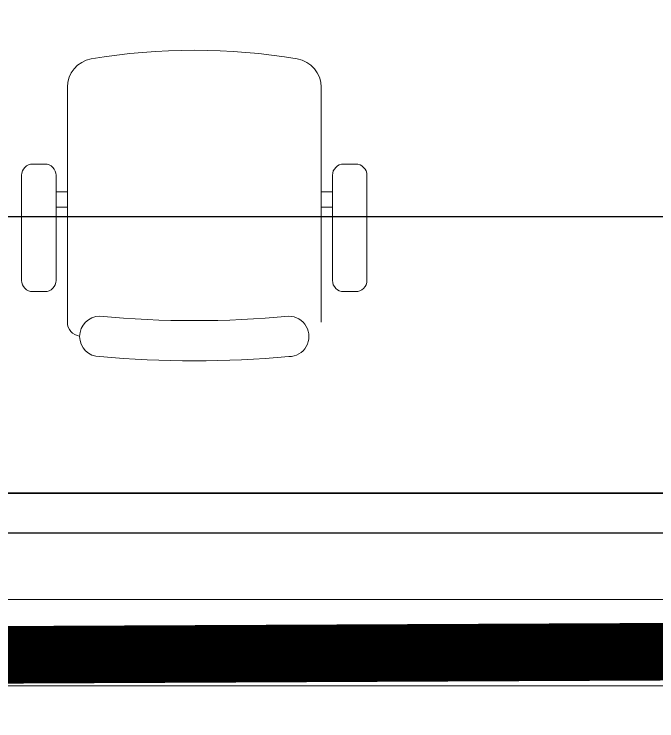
# Model space of a CAD drawing. Header units: metres. Extents: x 75097 to 220695, y -1557923 to -1361206.
# Drawn here: x 108656 to 109773, y -1426764 to -1425535 of the extents above; entities that cross this region are included whole.
import ezdxf

# ---------------------------------------------------------------- set-up
doc = ezdxf.new("R2010")
doc.units = ezdxf.units.M
doc.linetypes.add('DASHED2', pattern=[0.375, 0.25, -0.125])
doc.layers.get('0').update_dxf_attribs({"lineweight": 0})
doc.layers.add('A-100 - Copy$0$axes', color=8, linetype='Continuous')
for name, color, linetype, lineweight in [('A-100 - Copy$0$Medical Equipment and Furniture', 8, 'Continuous', 0), ('A-100 - Copy$0$NEW', 8, 'Continuous', 5), ('A-100 - Copy$0$Walls', 8, 'Continuous', 0)]:
    doc.layers.add(name, color=color, linetype=linetype, lineweight=lineweight)
doc.layers.add('E-POWR', color=7, linetype='Continuous', lineweight=9, true_color=0x4e7e3e)

# ---------------------------------------------------------------- blocks, each defined once
blk = doc.blocks.new('*X81')
for p, q in [((5, 3), (5, 3)), ((5, 3), (5, 3)), ((5, 3), (5, 3)), ((5, 3), (5, 3)), ((5, 3), (5, 3)), ((5, 3), (5, 3)), ((5, 3), (5, 3)), ((5, 3), (5, 3)), ((5, 3), (5, 3)), ((5, 3), (5, 3)), ((5, 3), (5, 3)), ((5, 3), (5, 3)), ((5, 3), (5, 3)), ((5, 3), (5, 3)), ((5, 3), (5, 3)), ((5, 3), (5, 3)), ((5, 3), (5, 3)), ((5, 3), (5, 3)), ((5, 3), (5, 3)), ((5, 3), (5, 3)), ((5, 3), (5, 3)), ((5, 3), (5, 3)), ((5, 3), (5, 3)), ((5, 3), (5, 3)), ((5, 3), (5, 3)), ((5, 3), (5, 3)), ((5, 3), (5, 3)), ((5, 3), (5, 3)), ((5, 3), (5, 3)), ((5, 3), (5, 3)), ((5, 3), (5, 3)), ((5, 3), (5, 3)), ((5, 3), (5, 3)), ((5, 3), (5, 3)), ((5, 3), (5, 3)), ((5, 3), (5, 3)), ((5, 3), (5, 3)), ((5, 3), (5, 3)), ((5, 3), (5, 3)), ((5, 3), (5, 3)), ((5, 3), (5, 3)), ((5, 3), (5, 3)), ((5, 3), (5, 3)), ((5, 3), (5, 3)), ((5, 3), (5, 3)), ((5, 3), (5, 3)), ((5, 3), (5, 3)), ((5, 3), (5, 3)), ((5, 3), (5, 3)), ((5, 3), (5, 3)), ((5, 3), (5, 3)), ((5, 3), (5, 3)), ((5, 3), (5, 3)), ((5, 3), (5, 3)), ((5, 3), (5, 3)), ((5, 3), (5, 3)), ((5, 3), (5, 3)), ((5, 3), (5, 3)), ((5, 3), (5, 3)), ((5, 3), (5, 3)), ((5, 3), (5, 3)), ((5, 3), (5, 3)), ((5, 3), (5, 3)), ((5, 3), (5, 3)), ((5, 3), (5, 3)), ((5, 3), (5, 3)), ((6, 3), (5, 3)), ((5, 3), (5, 3)), ((6, 3), (5, 3)), ((5, 3), (5, 3)), ((6, 3), (5, 3)), ((5, 3), (5, 3)), ((6, 3), (5, 3)), ((5, 3), (5, 3)), ((5, 3), (5, 3)), ((5, 3), (5, 3)), ((5, 3), (5, 3)), ((5, 3), (5, 3)), ((5, 3), (5, 3)), ((5, 3), (5, 3)), ((5, 3), (5, 3)), ((5, 3), (5, 3)), ((5, 3), (5, 3)), ((5, 3), (5, 3)), ((5, 3), (5, 3)), ((5, 3), (5, 3)), ((5, 3), (5, 3)), ((5, 3), (5, 3)), ((5, 3), (5, 3)), ((5, 3), (5, 3)), ((5, 3), (5, 3)), ((5, 3), (5, 3)), ((5, 3), (5, 3)), ((5, 3), (5, 3)), ((5, 3), (5, 3)), ((5, 3), (5, 3)), ((6, 3), (6, 3)), ((6, 3), (6, 3)), ((6, 3), (6, 3)), ((6, 3), (6, 3)), ((6, 3), (6, 3)), ((6, 3), (6, 3)), ((6, 3), (6, 3)), ((6, 3), (6, 3)), ((6, 3), (6, 3)), ((6, 3), (6, 3)), ((6, 3), (6, 3)), ((6, 3), (6, 3)), ((6, 3), (6, 3)), ((6, 3), (6, 3)), ((6, 3), (6, 3)), ((6, 3), (6, 3)), ((6, 3), (6, 3)), ((6, 3), (6, 3)), ((6, 3), (6, 3)), ((6, 3), (6, 3)), ((6, 3), (6, 3)), ((6, 3), (6, 3)), ((6, 3), (6, 3)), ((6, 3), (6, 3)), ((6, 3), (6, 3)), ((6, 3), (6, 3)), ((6, 3), (6, 3)), ((6, 3), (6, 3)), ((6, 3), (6, 3)), ((6, 3), (6, 3)), ((6, 3), (6, 3)), ((6, 3), (6, 3)), ((6, 3), (6, 3)), ((6, 3), (6, 3)), ((6, 3), (6, 3)), ((6, 3), (6, 3)), ((6, 3), (6, 3)), ((6, 3), (6, 3)), ((6, 3), (6, 3)), ((6, 3), (6, 3)), ((6, 3), (6, 3)), ((6, 3), (6, 3)), ((6, 3), (6, 3)), ((6, 3), (6, 3)), ((6, 3), (6, 3)), ((6, 3), (6, 3)), ((6, 3), (6, 3)), ((6, 3), (6, 3)), ((6, 3), (6, 3)), ((6, 3), (6, 3)), ((6, 3), (6, 3)), ((6, 3), (6, 3)), ((6, 3), (6, 3)), ((6, 3), (6, 3)), ((6, 3), (6, 3)), ((6, 3), (6, 3)), ((6, 3), (6, 3)), ((6, 3), (6, 3)), ((6, 3), (6, 3)), ((6, 3), (6, 3)), ((6, 3), (6, 3)), ((6, 3), (6, 3)), ((6, 3), (6, 3)), ((6, 3), (6, 3)), ((6, 3), (6, 3)), ((6, 3), (6, 3)), ((6, 3), (6, 3)), ((6, 3), (6, 3)), ((6, 3), (6, 3)), ((6, 3), (6, 3)), ((6, 3), (6, 3)), ((6, 3), (6, 3)), ((6, 3), (6, 3)), ((6, 3), (6, 3)), ((6, 3), (6, 3)), ((6, 3), (6, 3)), ((6, 3), (6, 3)), ((6, 3), (6, 3)), ((6, 3), (6, 3)), ((6, 3), (6, 3)), ((6, 3), (6, 3)), ((6, 3), (6, 3)), ((6, 3), (6, 3)), ((6, 3), (6, 3)), ((6, 3), (6, 3)), ((6, 3), (6, 3)), ((6, 3), (6, 3)), ((6, 3), (6, 3)), ((6, 3), (6, 3)), ((6, 3), (6, 3)), ((6, 3), (6, 3)), ((6, 3), (6, 3)), ((6, 3), (6, 3)), ((6, 3), (6, 3)), ((6, 3), (6, 3)), ((6, 3), (6, 3)), ((6, 3), (6, 3)), ((6, 3), (6, 3)), ((6, 3), (6, 3)), ((6, 3), (6, 3)), ((6, 3), (6, 3)), ((6, 3), (6, 3)), ((6, 3), (6, 3)), ((6, 3), (6, 3)), ((6, 3), (6, 3)), ((6, 3), (6, 3)), ((6, 3), (6, 3)), ((6, 3), (6, 3)), ((6, 3), (6, 3)), ((6, 3), (6, 3)), ((6, 3), (6, 3)), ((6, 3), (6, 3)), ((6, 3), (6, 3)), ((6, 3), (6, 3)), ((6, 3), (6, 3)), ((6, 3), (6, 3)), ((6, 3), (6, 3)), ((6, 3), (6, 3)), ((6, 3), (6, 3)), ((6, 3), (6, 3)), ((6, 3), (6, 3)), ((6, 3), (6, 3)), ((6, 3), (6, 3)), ((6, 3), (6, 3)), ((6, 3), (6, 3)), ((6, 3), (6, 3)), ((6, 3), (6, 3)), ((6, 3), (6, 3)), ((6, 3), (6, 3)), ((6, 3), (6, 3)), ((6, 3), (6, 3)), ((6, 3), (6, 3)), ((6, 3), (6, 3)), ((6, 3), (6, 3)), ((6, 3), (6, 3)), ((6, 3), (6, 3)), ((6, 3), (6, 3)), ((6, 3), (6, 3)), ((6, 3), (6, 3)), ((6, 3), (6, 3)), ((6, 3), (6, 3)), ((6, 3), (6, 3)), ((6, 3), (6, 3)), ((6, 3), (6, 3)), ((6, 3), (6, 3)), ((6, 3), (6, 3)), ((6, 3), (6, 3)), ((6, 3), (6, 3)), ((6, 3), (6, 3)), ((6, 3), (6, 3)), ((6, 3), (6, 3)), ((6, 3), (6, 3)), ((6, 3), (6, 3)), ((6, 3), (6, 3)), ((6, 3), (6, 3)), ((6, 3), (6, 3)), ((6, 3), (6, 3)), ((6, 3), (6, 3)), ((6, 3), (6, 3)), ((6, 3), (6, 3)), ((6, 3), (6, 3)), ((6, 3), (6, 3)), ((6, 3), (6, 3)), ((6, 3), (6, 3)), ((6, 3), (6, 3)), ((6, 3), (6, 3)), ((6, 3), (6, 3)), ((6, 3), (6, 3)), ((6, 3), (6, 3)), ((6, 3), (6, 3)), ((6, 3), (6, 3)), ((6, 3), (6, 3)), ((6, 3), (6, 3)), ((6, 3), (6, 3)), ((6, 3), (6, 3)), ((6, 3), (6, 3)), ((6, 3), (6, 3)), ((6, 3), (6, 3)), ((6, 3), (6, 3)), ((6, 3), (6, 3)), ((6, 3), (6, 3)), ((6, 3), (6, 3)), ((6, 3), (6, 3)), ((6, 3), (6, 3)), ((6, 3), (6, 3)), ((6, 3), (6, 3)), ((6, 3), (6, 3)), ((6, 3), (6, 3)), ((6, 3), (6, 3)), ((6, 3), (6, 3)), ((6, 3), (6, 3)), ((6, 3), (6, 3)), ((6, 3), (6, 3)), ((6, 3), (6, 3)), ((6, 3), (6, 3)), ((6, 3), (6, 3)), ((6, 3), (6, 3)), ((6, 3), (6, 3)), ((6, 3), (6, 3)), ((6, 3), (6, 3)), ((6, 3), (6, 3)), ((6, 3), (6, 3)), ((6, 3), (6, 3)), ((6, 3), (6, 3)), ((6, 3), (5, 3)), ((6, 3), (5, 3)), ((6, 3), (5, 3)), ((6, 3), (5, 3)), ((6, 3), (5, 3)), ((6, 3), (6, 3)), ((6, 3), (6, 3)), ((6, 3), (6, 3)), ((6, 3), (6, 3)), ((6, 3), (6, 3)), ((6, 3), (6, 3)), ((6, 3), (6, 3)), ((6, 3), (6, 3)), ((6, 3), (6, 3)), ((6, 3), (6, 3)), ((6, 3), (6, 3)), ((6, 3), (6, 3)), ((6, 3), (6, 3)), ((6, 3), (6, 3)), ((6, 3), (6, 3)), ((6, 3), (6, 3)), ((6, 3), (6, 3)), ((6, 3), (6, 3)), ((6, 3), (6, 3)), ((6, 3), (6, 3)), ((6, 3), (6, 3)), ((6, 3), (6, 3)), ((6, 3), (6, 3)), ((6, 3), (6, 3)), ((6, 3), (6, 3)), ((6, 3), (6, 3)), ((6, 3), (6, 3)), ((6, 3), (6, 3)), ((6, 3), (6, 3)), ((6, 3), (6, 3)), ((6, 3), (6, 3)), ((6, 3), (6, 3)), ((6, 3), (6, 3)), ((6, 3), (6, 3)), ((6, 3), (6, 3)), ((6, 3), (6, 3)), ((6, 3), (6, 3)), ((6, 3), (6, 3)), ((6, 3), (6, 3)), ((6, 3), (6, 3)), ((6, 3), (6, 3)), ((6, 3), (6, 3)), ((6, 3), (6, 3)), ((6, 3), (6, 3)), ((6, 3), (6, 3)), ((6, 3), (6, 3)), ((6, 3), (6, 3)), ((6, 3), (6, 3)), ((6, 3), (6, 3)), ((6, 3), (6, 3)), ((6, 3), (6, 3)), ((6, 3), (6, 3)), ((6, 3), (6, 3)), ((6, 3), (6, 3)), ((6, 3), (6, 3)), ((6, 3), (6, 3)), ((6, 3), (6, 3)), ((6, 3), (6, 3)), ((6, 3), (6, 3)), ((6, 3), (6, 3)), ((6, 3), (6, 3)), ((6, 3), (6, 3)), ((6, 3), (6, 3)), ((6, 3), (6, 3)), ((6, 3), (6, 3)), ((6, 3), (6, 3)), ((6, 3), (6, 3)), ((6, 3), (6, 3)), ((6, 3), (6, 3)), ((6, 3), (6, 3)), ((6, 3), (6, 3)), ((6, 3), (6, 3)), ((6, 3), (6, 3)), ((6, 3), (6, 3)), ((6, 3), (6, 3)), ((6, 3), (6, 3)), ((6, 3), (6, 3)), ((6, 3), (6, 3)), ((6, 3), (6, 3)), ((6, 3), (6, 3)), ((6, 3), (6, 3)), ((6, 3), (6, 3)), ((6, 3), (6, 3)), ((6, 3), (6, 3)), ((6, 3), (6, 3)), ((6, 3), (6, 3)), ((6, 3), (6, 3)), ((6, 3), (6, 3)), ((6, 3), (6, 3)), ((6, 3), (6, 3)), ((6, 3), (6, 3)), ((6, 3), (6, 3)), ((6, 3), (6, 3)), ((6, 3), (6, 3)), ((6, 3), (6, 3)), ((6, 3), (6, 3)), ((6, 3), (6, 3)), ((6, 3), (6, 3)), ((6, 3), (6, 3)), ((6, 3), (6, 3)), ((6, 3), (6, 3)), ((6, 3), (6, 3)), ((6, 3), (6, 3)), ((6, 3), (6, 3)), ((6, 3), (6, 3)), ((6, 3), (6, 3)), ((6, 3), (6, 3)), ((6, 3), (6, 3)), ((6, 3), (6, 3)), ((6, 3), (6, 3)), ((6, 3), (6, 3)), ((6, 3), (6, 3)), ((6, 3), (6, 3)), ((6, 3), (6, 3)), ((6, 3), (6, 3)), ((6, 3), (6, 3)), ((6, 3), (6, 3)), ((6, 3), (6, 3)), ((6, 3), (6, 3)), ((6, 3), (6, 3)), ((6, 3), (6, 3)), ((6, 3), (6, 3)), ((6, 3), (6, 3)), ((6, 3), (6, 3)), ((6, 3), (6, 3)), ((6, 3), (6, 3)), ((6, 3), (6, 3)), ((6, 3), (6, 3)), ((6, 3), (6, 3)), ((6, 3), (6, 3)), ((6, 3), (6, 3)), ((6, 3), (6, 3)), ((6, 3), (6, 3)), ((6, 3), (6, 3)), ((6, 3), (6, 3)), ((6, 3), (6, 3)), ((6, 3), (6, 3)), ((6, 3), (6, 3)), ((6, 3), (6, 3)), ((6, 3), (6, 3)), ((6, 3), (6, 3)), ((6, 3), (6, 3)), ((6, 3), (6, 3)), ((6, 3), (6, 3)), ((6, 3), (6, 3)), ((6, 3), (6, 3)), ((6, 3), (6, 3)), ((6, 3), (6, 3)), ((6, 3), (6, 3)), ((6, 3), (6, 3)), ((6, 3), (6, 3)), ((6, 3), (6, 3)), ((6, 3), (6, 3)), ((6, 3), (6, 3)), ((6, 3), (6, 3)), ((6, 3), (6, 3)), ((6, 3), (6, 3)), ((6, 3), (6, 3)), ((6, 3), (6, 3)), ((6, 3), (6, 3)), ((6, 3), (6, 3)), ((6, 3), (6, 3)), ((6, 3), (6, 3)), ((6, 3), (6, 3)), ((6, 3), (6, 3)), ((6, 3), (6, 3)), ((6, 3), (6, 3)), ((6, 3), (6, 3)), ((6, 3), (6, 3)), ((6, 3), (6, 3)), ((6, 3), (6, 3)), ((6, 3), (6, 3)), ((6, 3), (6, 3)), ((6, 3), (6, 3)), ((6, 3), (6, 3)), ((6, 3), (6, 3)), ((6, 3), (6, 3)), ((6, 3), (6, 3)), ((6, 3), (6, 3)), ((6, 3), (6, 3)), ((6, 3), (6, 3)), ((6, 3), (6, 3)), ((6, 3), (6, 3)), ((6, 3), (6, 3)), ((6, 3), (6, 3)), ((6, 3), (6, 3)), ((6, 3), (6, 3)), ((6, 3), (6, 3)), ((6, 3), (6, 3)), ((6, 3), (6, 3)), ((6, 3), (6, 3)), ((6, 3), (6, 3)), ((6, 3), (6, 3)), ((6, 3), (6, 3)), ((6, 3), (6, 3)), ((6, 3), (6, 3)), ((6, 3), (6, 3)), ((6, 3), (6, 3)), ((6, 3), (6, 3)), ((6, 3), (6, 3)), ((6, 3), (6, 3)), ((6, 3), (6, 3)), ((6, 3), (6, 3)), ((6, 3), (6, 3)), ((6, 3), (6, 3)), ((6, 3), (6, 3)), ((6, 3), (6, 3)), ((6, 3), (6, 3)), ((6, 3), (6, 3)), ((6, 3), (6, 3)), ((6, 3), (6, 3)), ((6, 3), (6, 3)), ((6, 3), (6, 3)), ((6, 3), (6, 3)), ((6, 3), (6, 3)), ((6, 3), (6, 3)), ((6, 3), (6, 3)), ((6, 3), (6, 3)), ((6, 3), (6, 3)), ((6, 3), (6, 3)), ((6, 3), (6, 3)), ((6, 3), (6, 3)), ((6, 3), (6, 3)), ((6, 3), (6, 3)), ((6, 3), (6, 3)), ((6, 3), (6, 3)), ((6, 3), (6, 3)), ((6, 3), (6, 3)), ((6, 3), (6, 3)), ((6, 3), (6, 3)), ((6, 3), (6, 3)), ((6, 3), (6, 3)), ((6, 3), (6, 3)), ((6, 3), (6, 3)), ((6, 3), (6, 3)), ((6, 3), (6, 3)), ((6, 3), (6, 3)), ((6, 3), (6, 3)), ((6, 3), (6, 3)), ((6, 3), (6, 3)), ((6, 3), (6, 3)), ((6, 3), (6, 3)), ((6, 3), (6, 3)), ((6, 3), (6, 3)), ((6, 3), (6, 3)), ((6, 3), (6, 3)), ((6, 3), (6, 3)), ((6, 3), (6, 3)), ((6, 3), (6, 3)), ((6, 3), (6, 3)), ((6, 3), (6, 3)), ((6, 3), (6, 3)), ((6, 3), (6, 3)), ((6, 3), (6, 3)), ((6, 3), (6, 3)), ((6, 3), (6, 3)), ((6, 3), (6, 3)), ((6, 3), (6, 3)), ((6, 3), (6, 3)), ((6, 3), (6, 3)), ((6, 3), (6, 3)), ((6, 3), (6, 3)), ((6, 3), (6, 3)), ((6, 3), (6, 3)), ((6, 3), (6, 3)), ((6, 3), (6, 3)), ((6, 3), (6, 3)), ((6, 3), (6, 3)), ((6, 3), (6, 3)), ((6, 3), (6, 3)), ((6, 3), (6, 3)), ((6, 3), (6, 3)), ((6, 3), (6, 3)), ((6, 3), (6, 3)), ((6, 3), (6, 3)), ((6, 3), (6, 3)), ((6, 3), (6, 3)), ((6, 3), (6, 3)), ((6, 3), (6, 3)), ((6, 3), (6, 3)), ((6, 3), (6, 3)), ((6, 3), (6, 3)), ((6, 3), (6, 3)), ((6, 3), (6, 3)), ((6, 3), (6, 3)), ((6, 3), (6, 3)), ((6, 3), (6, 3)), ((6, 3), (6, 3)), ((6, 3), (6, 3)), ((6, 3), (6, 3)), ((6, 3), (6, 3)), ((6, 3), (6, 3)), ((6, 3), (6, 3)), ((6, 3), (6, 3)), ((6, 3), (6, 3)), ((6, 3), (6, 3)), ((6, 3), (6, 3)), ((6, 3), (6, 3)), ((6, 3), (6, 3)), ((6, 3), (6, 3)), ((6, 3), (6, 3)), ((6, 3), (6, 3)), ((6, 3), (6, 3)), ((6, 3), (6, 3)), ((6, 3), (6, 3)), ((6, 3), (6, 3)), ((6, 3), (6, 3)), ((6, 3), (6, 3)), ((6, 3), (6, 3)), ((6, 3), (6, 3)), ((6, 3), (6, 3)), ((6, 3), (6, 3)), ((6, 3), (6, 3)), ((6, 3), (6, 3)), ((6, 3), (6, 3)), ((6, 3), (6, 3)), ((6, 3), (6, 3))]:
    blk.add_line(p, q)
blk = doc.blocks.new('*X82')
for p, q in [((13, 1), (13, 1)), ((13, 1), (13, 1)), ((13, 1), (13, 1)), ((13, 1), (13, 1)), ((13, 1), (13, 1)), ((13, 1), (13, 1)), ((13, 1), (13, 1)), ((13, 1), (13, 1)), ((13, 1), (13, 1)), ((13, 1), (13, 1)), ((13, 1), (13, 1)), ((13, 1), (13, 1)), ((13, 1), (13, 1)), ((13, 1), (13, 1)), ((13, 1), (13, 1)), ((13, 1), (14, 1)), ((13, 1), (14, 1)), ((13, 1), (14, 1)), ((13, 1), (13, 1)), ((13, 1), (13, 1)), ((13, 1), (13, 1)), ((13, 1), (13, 1)), ((13, 1), (13, 1)), ((13, 1), (13, 1)), ((13, 1), (13, 1)), ((13, 1), (13, 1)), ((13, 1), (13, 1)), ((13, 1), (13, 1)), ((13, 1), (13, 1)), ((13, 1), (13, 1)), ((13, 1), (13, 1)), ((13, 1), (13, 1)), ((13, 1), (13, 1)), ((13, 1), (13, 1)), ((13, 1), (13, 1)), ((13, 1), (13, 1)), ((13, 1), (13, 1)), ((13, 1), (13, 1)), ((13, 1), (13, 1)), ((13, 1), (13, 1)), ((13, 1), (13, 1)), ((13, 1), (13, 1)), ((13, 1), (13, 1)), ((13, 1), (13, 1)), ((13, 1), (13, 1)), ((13, 1), (13, 1)), ((13, 1), (13, 1)), ((13, 1), (13, 1)), ((13, 1), (13, 1)), ((13, 1), (13, 1)), ((13, 1), (13, 1)), ((13, 1), (13, 1)), ((13, 1), (13, 1)), ((13, 1), (13, 1)), ((13, 1), (13, 1)), ((13, 1), (13, 1)), ((13, 1), (13, 1)), ((13, 1), (13, 1)), ((13, 1), (13, 1)), ((13, 1), (13, 1)), ((13, 1), (13, 1)), ((13, 1), (13, 1)), ((13, 1), (13, 1)), ((13, 1), (13, 1)), ((13, 1), (13, 1)), ((13, 1), (13, 1)), ((13, 1), (13, 1)), ((13, 1), (13, 1)), ((13, 1), (13, 1)), ((13, 1), (13, 1)), ((13, 1), (13, 1)), ((13, 1), (13, 1)), ((13, 1), (13, 1)), ((13, 1), (13, 1)), ((13, 1), (13, 1)), ((13, 1), (13, 1)), ((13, 1), (13, 1)), ((13, 1), (13, 1)), ((13, 1), (13, 1)), ((13, 1), (13, 1)), ((13, 1), (13, 1)), ((13, 1), (13, 1)), ((13, 1), (13, 1)), ((13, 1), (13, 1)), ((13, 1), (13, 1)), ((13, 1), (13, 1)), ((13, 1), (13, 1)), ((13, 1), (13, 1)), ((13, 1), (13, 1)), ((13, 1), (13, 1)), ((13, 1), (13, 1)), ((13, 1), (13, 1)), ((13, 1), (13, 1)), ((13, 1), (13, 1)), ((13, 1), (13, 1)), ((13, 1), (13, 1)), ((13, 1), (13, 1)), ((13, 1), (13, 1)), ((13, 1), (13, 1)), ((13, 1), (13, 1)), ((13, 1), (13, 1)), ((13, 1), (13, 1)), ((13, 1), (13, 1)), ((13, 1), (13, 1)), ((13, 1), (13, 1)), ((13, 1), (13, 1)), ((13, 1), (13, 1)), ((13, 1), (13, 1)), ((13, 1), (13, 1)), ((13, 1), (13, 1)), ((13, 1), (13, 1)), ((13, 1), (13, 1)), ((13, 1), (13, 1)), ((13, 1), (13, 1)), ((13, 1), (13, 1)), ((13, 1), (13, 1)), ((13, 1), (13, 1)), ((13, 1), (13, 1)), ((13, 1), (13, 1)), ((13, 1), (13, 1)), ((13, 1), (13, 1)), ((13, 1), (13, 1)), ((13, 1), (13, 1)), ((13, 1), (14, 1)), ((13, 0), (13, 0)), ((13, 0), (13, 0)), ((13, 0), (13, 0)), ((13, 0), (13, 0)), ((13, 0), (13, 0)), ((13, 0), (13, 0)), ((13, 0), (13, 0)), ((13, 0), (13, 0)), ((13, 0), (13, 0)), ((13, 0), (13, 0)), ((13, 0), (13, 0)), ((13, 0), (13, 0)), ((13, 0), (13, 0)), ((13, 0), (13, 0)), ((13, 0), (13, 0)), ((13, 0), (13, 0)), ((13, 0), (13, 0)), ((13, 0), (13, 0)), ((13, 0), (13, 0)), ((13, 0), (13, 0)), ((13, 0), (13, 0)), ((13, 0), (13, 0)), ((13, 0), (13, 0)), ((13, 0), (13, 0)), ((13, 0), (13, 0)), ((13, 0), (13, 0)), ((13, 0), (13, 0)), ((13, 0), (13, 0)), ((13, 0), (13, 0)), ((13, 0), (13, 0)), ((13, 0), (13, 0)), ((13, 0), (13, 0)), ((13, 0), (13, 0)), ((13, 0), (13, 0)), ((13, 0), (13, 0)), ((13, 0), (13, 0)), ((13, 0), (13, 0)), ((13, 0), (13, 0)), ((13, 0), (13, 0)), ((13, 0), (13, 0)), ((13, 0), (13, 0)), ((13, 0), (13, 0)), ((13, 0), (13, 0)), ((13, 0), (13, 0)), ((13, 0), (13, 0)), ((13, 0), (13, 0)), ((13, 0), (13, 0)), ((13, 0), (13, 0)), ((13, 0), (14, 0)), ((13, 0), (14, 0)), ((13, 0), (13, 0)), ((13, 0), (14, 0)), ((14, 1), (14, 1)), ((14, 1), (14, 1)), ((14, 1), (14, 1)), ((14, 1), (14, 1)), ((14, 1), (14, 1)), ((14, 1), (14, 1)), ((14, 1), (14, 1)), ((14, 1), (14, 1)), ((14, 1), (14, 1)), ((14, 1), (14, 1)), ((14, 1), (14, 1)), ((14, 1), (14, 1)), ((14, 1), (14, 1)), ((14, 1), (14, 1)), ((14, 1), (14, 1)), ((14, 1), (14, 1)), ((14, 1), (14, 1)), ((14, 1), (14, 1)), ((14, 1), (14, 1)), ((14, 1), (14, 1)), ((14, 1), (14, 1)), ((14, 1), (14, 1)), ((14, 1), (14, 1)), ((14, 1), (14, 1)), ((14, 1), (14, 1)), ((14, 1), (14, 1)), ((14, 1), (14, 1)), ((14, 1), (14, 1)), ((14, 1), (14, 1)), ((14, 1), (14, 1)), ((14, 1), (14, 1)), ((14, 1), (14, 1)), ((14, 1), (14, 1)), ((14, 1), (14, 1)), ((14, 1), (14, 1)), ((14, 1), (14, 1)), ((14, 1), (14, 1)), ((14, 1), (14, 1)), ((14, 1), (14, 1)), ((14, 1), (14, 1)), ((14, 1), (14, 1)), ((14, 1), (14, 1)), ((14, 1), (14, 1)), ((14, 1), (14, 1)), ((14, 1), (14, 1)), ((14, 1), (14, 1)), ((14, 1), (14, 1)), ((14, 1), (14, 1)), ((14, 1), (14, 1)), ((14, 1), (14, 1)), ((14, 1), (14, 1)), ((14, 1), (14, 1)), ((14, 1), (14, 1)), ((14, 1), (14, 1)), ((14, 1), (14, 1)), ((14, 1), (14, 1)), ((14, 1), (14, 1)), ((14, 1), (14, 1)), ((14, 1), (14, 1)), ((14, 1), (14, 1)), ((14, 1), (14, 1)), ((14, 1), (14, 1)), ((14, 1), (14, 1)), ((14, 1), (14, 1)), ((14, 1), (14, 1)), ((14, 1), (14, 1)), ((14, 1), (14, 1)), ((14, 1), (14, 1)), ((14, 1), (14, 1)), ((14, 1), (14, 1)), ((14, 1), (14, 1)), ((14, 1), (14, 1)), ((14, 1), (14, 1)), ((14, 1), (14, 1)), ((14, 1), (14, 1)), ((14, 1), (14, 1)), ((14, 1), (14, 1)), ((14, 1), (14, 1)), ((14, 1), (14, 1)), ((14, 1), (14, 1)), ((14, 1), (14, 1)), ((14, 1), (14, 1)), ((14, 1), (14, 1)), ((14, 1), (14, 1)), ((14, 1), (14, 1)), ((14, 1), (14, 1)), ((14, 1), (14, 1)), ((14, 1), (14, 1)), ((14, 1), (14, 1)), ((14, 1), (14, 1)), ((14, 1), (14, 1)), ((14, 1), (14, 1)), ((14, 1), (14, 1)), ((14, 1), (14, 1)), ((14, 0), (14, 0)), ((14, 0), (14, 0)), ((14, 0), (14, 0)), ((14, 0), (14, 0)), ((14, 0), (14, 0)), ((14, 0), (14, 0)), ((14, 0), (14, 0)), ((14, 0), (14, 0)), ((14, 0), (14, 0)), ((14, 0), (14, 0)), ((14, 0), (14, 0)), ((14, 0), (14, 0)), ((14, 0), (14, 0)), ((14, 0), (14, 0)), ((14, 0), (14, 0)), ((14, 0), (14, 0)), ((14, 0), (14, 0)), ((14, 0), (14, 0)), ((14, 0), (14, 0)), ((14, 0), (14, 0)), ((14, 0), (14, 0)), ((14, 0), (14, 0)), ((14, 0), (14, 0)), ((14, 0), (14, 0)), ((14, 0), (14, 0)), ((14, 0), (14, 0)), ((14, 0), (14, 0)), ((14, 0), (14, 0)), ((14, 0), (14, 0)), ((14, 0), (14, 0)), ((14, 0), (14, 0)), ((14, 0), (14, 0)), ((14, 0), (14, 0)), ((14, 0), (14, 0)), ((14, 0), (14, 0)), ((14, 0), (14, 0)), ((14, 0), (14, 0)), ((14, 0), (14, 0)), ((14, 0), (14, 0)), ((14, 0), (14, 0)), ((14, 0), (14, 0)), ((14, 0), (14, 0)), ((14, 0), (14, 0)), ((14, 0), (14, 0)), ((14, 0), (14, 0)), ((14, 0), (14, 0)), ((14, 0), (14, 0)), ((14, 0), (14, 0)), ((13, 0), (13, 0)), ((13, 0), (14, 0)), ((13, 0), (13, 0)), ((13, 0), (14, 0)), ((13, 0), (13, 0)), ((13, 0), (14, 0)), ((13, 0), (13, 0)), ((13, 0), (13, 0)), ((13, 0), (13, 0)), ((13, 0), (13, 0)), ((13, 0), (14, 0)), ((13, 0), (13, 0)), ((13, 0), (14, 0)), ((13, 0), (13, 0)), ((13, 0), (14, 0)), ((13, 0), (13, 0)), ((13, 0), (14, 0)), ((13, 0), (13, 0)), ((13, 0), (14, 0)), ((13, 0), (13, 0)), ((13, 0), (14, 0)), ((13, 0), (13, 0)), ((13, 0), (14, 0)), ((13, 0), (13, 0)), ((13, 0), (13, 0)), ((13, 0), (13, 0)), ((13, 0), (14, 0)), ((13, 0), (13, 0)), ((13, 0), (14, 0)), ((13, 0), (13, 0)), ((13, 0), (14, 0)), ((13, 0), (13, 0)), ((13, 0), (14, 0)), ((13, 0), (13, 0)), ((13, 0), (13, 0)), ((13, 0), (13, 0)), ((13, 0), (13, 0)), ((13, 0), (13, 0)), ((13, 0), (13, 0)), ((13, 0), (13, 0)), ((13, 0), (13, 0)), ((13, 0), (13, 0)), ((13, 0), (13, 0)), ((13, 0), (13, 0)), ((13, 0), (13, 0)), ((13, 0), (13, 0)), ((13, 0), (13, 0)), ((13, 0), (13, 0)), ((13, 0), (13, 0)), ((13, 0), (13, 0)), ((13, 0), (13, 0)), ((13, 0), (13, 0)), ((13, 0), (13, 0)), ((13, 0), (13, 0)), ((13, 0), (13, 0)), ((13, 0), (13, 0)), ((13, 0), (13, 0)), ((13, 0), (13, 0)), ((13, 0), (13, 0)), ((13, 0), (13, 0)), ((13, 0), (13, 0)), ((13, 0), (13, 0)), ((13, 0), (13, 0)), ((13, 0), (13, 0)), ((13, -1), (13, -1)), ((13, -1), (13, -1)), ((13, -1), (13, -1)), ((13, -1), (13, -1)), ((13, -1), (13, -1)), ((13, -1), (14, -1)), ((13, -1), (13, -1)), ((14, 0), (14, 0)), ((14, 0), (14, 0)), ((14, 0), (14, 0)), ((14, 0), (14, 0)), ((14, 0), (14, 0)), ((14, 0), (14, 0)), ((14, 0), (14, 0)), ((14, 0), (14, 0)), ((14, 0), (14, 0)), ((14, 0), (14, 0)), ((14, 0), (14, 0)), ((14, 0), (14, 0)), ((14, 0), (14, 0)), ((14, 0), (14, 0)), ((14, 0), (14, 0)), ((13, 0), (14, 0)), ((14, 0), (14, 0)), ((14, 0), (14, 0)), ((14, 0), (14, 0)), ((14, 0), (14, 0)), ((14, 0), (14, 0)), ((14, 0), (14, 0)), ((14, 0), (14, 0)), ((14, 0), (14, 0)), ((14, 0), (14, 0)), ((14, 0), (14, 0)), ((14, 0), (14, 0)), ((14, 0), (14, 0)), ((14, 0), (14, 0)), ((14, 0), (14, 0)), ((14, 0), (14, 0)), ((14, 0), (14, 0)), ((14, 0), (14, 0)), ((14, 0), (14, 0)), ((14, 0), (14, 0)), ((14, 0), (14, 0)), ((14, 0), (14, 0)), ((14, 0), (14, 0)), ((14, 0), (14, 0)), ((14, 0), (14, 0)), ((14, 0), (14, 0)), ((14, 0), (14, 0)), ((14, 0), (14, 0)), ((14, 0), (14, 0)), ((14, 0), (14, 0)), ((14, 0), (14, 0)), ((14, 0), (14, 0)), ((14, 0), (14, 0)), ((14, 0), (14, 0)), ((14, 0), (14, 0)), ((14, -1), (14, -1)), ((14, -1), (14, -1)), ((14, -1), (14, -1)), ((14, -1), (14, -1)), ((14, -1), (14, -1))]:
    blk.add_line(p, q)
blk = doc.blocks.new('A-100 - Copy$0$GF21018-P')
for p, q in [((-0.2207, 0.4756), (-0.2207, 0.0675)), ((0.2205, 0.4756), (0.2205, 0.0675)), ((-0.2806, 0.3422), (-0.2598, 0.3422)), ((0.2596, 0.3422), (0.2804, 0.3422)), ((-0.3002, 0.3226), (-0.3002, 0.14)), ((-0.2402, 0.3226), (-0.2402, 0.14)), ((0.24, 0.3226), (0.24, 0.14)), ((0.3, 0.3226), (0.3, 0.14)), ((-0.2402, 0.2937), (-0.2207, 0.2937)), ((0.2205, 0.2937), (0.24, 0.2937)), ((-0.2402, 0.2671), (-0.2207, 0.2671)), ((0.2205, 0.2671), (0.24, 0.2671)), ((-0.2806, 0.1204), (-0.2598, 0.1204)), ((0.2596, 0.1204), (0.2804, 0.1204))]:
    blk.add_line(p, q)
for points in [[(0.24, 0.2937), (0.24, 0.2937), (0.24, 0.2937), (0.24, 0.2937), (0.24, 0.2937), (0.24, 0.2937), (0.24, 0.2937), (0.24, 0.2937), (0.24, 0.2937), (0.24, 0.2937), (0.24, 0.2937), (0.24, 0.2937), (0.24, 0.2937), (0.24, 0.2937), (0.24, 0.2937), (0.24, 0.2937), (0.24, 0.2937), (0.24, 0.2937), (0.24, 0.2937), (0.24, 0.2937), (0.24, 0.2937), (0.24, 0.2937), (0.24, 0.2937), (0.24, 0.2937), (0.24, 0.2937), (0.24, 0.2937), (0.24, 0.2937), (0.24, 0.2937), (0.24, 0.2937), (0.24, 0.2937), (0.24, 0.2937), (0.24, 0.2937), (0.24, 0.2937), (0.24, 0.2937), (0.24, 0.2937), (0.24, 0.2937), (0.24, 0.2937), (0.24, 0.2937), (0.24, 0.2937), (0.24, 0.2937), (0.24, 0.2937), (0.24, 0.2937), (0.24, 0.2937), (0.24, 0.2937), (0.24, 0.2937), (0.24, 0.2937), (0.24, 0.2937), (0.24, 0.2937), (0.24, 0.2937), (0.24, 0.2937), (0.24, 0.2937), (0.24, 0.2937), (0.24, 0.2937), (0.24, 0.2937), (0.24, 0.2937), (0.24, 0.2937), (0.24, 0.2937), (0.24, 0.2937), (0.24, 0.2937), (0.24, 0.2937), (0.24, 0.2937), (0.24, 0.2937), (0.24, 0.2937), (0.24, 0.2937), (0.24, 0.2937), (0.24, 0.2937), (0.24, 0.2937), (0.24, 0.2937), (0.24, 0.2937), (0.24, 0.2937), (0.24, 0.2937), (0.24, 0.2937), (0.24, 0.2937), (0.24, 0.2937), (0.24, 0.2937), (0.24, 0.2937), (0.24, 0.2937), (0.24, 0.2937), (0.24, 0.2937), (0.24, 0.2937), (0.24, 0.2937), (0.24, 0.2937), (0.24, 0.2937), (0.24, 0.2937), (0.24, 0.2937), (0.24, 0.2937), (0.24, 0.2937), (0.24, 0.2937), (0.24, 0.2937), (0.24, 0.2937), (0.24, 0.2937), (0.24, 0.2937), (0.24, 0.2937), (0.24, 0.2937), (0.24, 0.2937), (0.24, 0.2937), (0.24, 0.2937), (0.24, 0.2937), (0.24, 0.2937), (0.24, 0.2937), (0.24, 0.2937), (0.24, 0.2937), (0.24, 0.2937), (0.24, 0.2937), (0.24, 0.2937), (0.24, 0.2937), (0.24, 0.2937), (0.24, 0.2937), (0.24, 0.2937), (0.24, 0.2937), (0.24, 0.2937), (0.24, 0.2937), (0.24, 0.2937), (0.24, 0.2937), (0.24, 0.2937), (0.24, 0.2937), (0.24, 0.2937), (0.24, 0.2937), (0.24, 0.2937), (0.24, 0.2937), (0.24, 0.2937), (0.24, 0.2937), (0.24, 0.2937), (0.24, 0.2937), (0.24, 0.2937), (0.24, 0.2937), (0.24, 0.2937), (0.24, 0.2937), (0.24, 0.2937), (0.24, 0.2937), (0.24, 0.2937), (0.24, 0.2937), (0.24, 0.2937), (0.24, 0.2937), (0.24, 0.2937), (0.24, 0.2937), (0.24, 0.2937), (0.24, 0.2937), (0.24, 0.2937), (0.24, 0.2937), (0.24, 0.2937), (0.24, 0.2937), (0.24, 0.2937), (0.24, 0.2937), (0.24, 0.2937), (0.24, 0.2937), (0.24, 0.2937), (0.24, 0.2937), (0.24, 0.2937), (0.24, 0.2937), (0.24, 0.2937), (0.24, 0.2937), (0.24, 0.2937), (0.24, 0.2937), (0.24, 0.2937), (0.24, 0.2937), (0.24, 0.2937), (0.24, 0.2937), (0.24, 0.2937), (0.24, 0.2937), (0.24, 0.2937), (0.24, 0.2937), (0.24, 0.2937), (0.24, 0.2937), (0.24, 0.2937), (0.24, 0.2937), (0.24, 0.2937), (0.24, 0.2937), (0.24, 0.2937), (0.24, 0.2937), (0.24, 0.2937), (0.24, 0.2937), (0.24, 0.2937), (0.24, 0.2937), (0.24, 0.2937), (0.24, 0.2937), (0.24, 0.2937), (0.24, 0.2937), (0.24, 0.2937), (0.24, 0.2937), (0.24, 0.2937), (0.24, 0.2937), (0.24, 0.2937), (0.24, 0.2937), (0.24, 0.2937), (0.24, 0.2937), (0.24, 0.2937), (0.24, 0.2937), (0.24, 0.2937), (0.24, 0.2937), (0.24, 0.2937), (0.24, 0.2937), (0.24, 0.2937), (0.24, 0.2937), (0.24, 0.2937), (0.24, 0.2937), (0.24, 0.2937), (0.24, 0.2937), (0.24, 0.2937), (0.24, 0.2937), (0.24, 0.2937), (0.24, 0.2937), (0.24, 0.2937), (0.24, 0.2937), (0.24, 0.2937), (0.24, 0.2937), (0.24, 0.2937), (0.24, 0.2937), (0.24, 0.2937), (0.24, 0.2937), (0.24, 0.2937), (0.24, 0.2937), (0.24, 0.2937), (0.24, 0.2937), (0.24, 0.2937), (0.24, 0.2937), (0.24, 0.2937), (0.24, 0.2937), (0.24, 0.2937), (0.24, 0.2937), (0.24, 0.2937), (0.24, 0.2937), (0.24, 0.2937), (0.24, 0.2937), (0.24, 0.2937), (0.24, 0.2937), (0.24, 0.2937), (0.24, 0.2937), (0.24, 0.2937), (0.24, 0.2937), (0.24, 0.2937), (0.24, 0.2937), (0.24, 0.2937), (0.24, 0.2937), (0.24, 0.2937), (0.24, 0.2937), (0.24, 0.2937), (0.24, 0.2937), (0.24, 0.2937), (0.24, 0.2937), (0.24, 0.2937), (0.24, 0.2937), (0.24, 0.2937), (0.24, 0.2937), (0.24, 0.2937), (0.24, 0.2937), (0.24, 0.2937), (0.24, 0.2937), (0.24, 0.2937), (0.24, 0.2937), (0.24, 0.2937), (0.24, 0.2937), (0.24, 0.2937), (0.24, 0.2937), (0.24, 0.2937), (0.24, 0.2937), (0.24, 0.2937), (0.24, 0.2937), (0.24, 0.2937), (0.24, 0.2937), (0.24, 0.2937), (0.24, 0.2937), (0.24, 0.2937), (0.24, 0.2937), (0.24, 0.2937), (0.24, 0.2937), (0.24, 0.2937), (0.24, 0.2937), (0.24, 0.2937), (0.24, 0.2937), (0.24, 0.2937), (0.24, 0.2937), (0.24, 0.2937), (0.24, 0.2937), (0.24, 0.2937), (0.24, 0.2937), (0.24, 0.2937)], [(0.24, 0.2937), (0.24, 0.2937), (0.24, 0.2937), (0.24, 0.2937), (0.24, 0.2937), (0.24, 0.2937), (0.24, 0.2937), (0.24, 0.2937), (0.24, 0.2937), (0.24, 0.2937), (0.24, 0.2937), (0.24, 0.2937), (0.24, 0.2937), (0.24, 0.2937), (0.24, 0.2937), (0.24, 0.2937), (0.24, 0.2937), (0.24, 0.2937), (0.24, 0.2937), (0.24, 0.2937), (0.24, 0.2937), (0.24, 0.2937), (0.24, 0.2937), (0.24, 0.2937), (0.24, 0.2937), (0.24, 0.2937), (0.24, 0.2937), (0.24, 0.2937), (0.24, 0.2937), (0.24, 0.2937), (0.24, 0.2937), (0.24, 0.2937), (0.24, 0.2937), (0.24, 0.2937), (0.24, 0.2937), (0.24, 0.2937), (0.24, 0.2937), (0.24, 0.2937), (0.24, 0.2937), (0.24, 0.2937), (0.24, 0.2937), (0.24, 0.2937), (0.24, 0.2937), (0.24, 0.2937), (0.24, 0.2937), (0.24, 0.2937), (0.24, 0.2937), (0.24, 0.2937), (0.24, 0.2937), (0.24, 0.2937), (0.24, 0.2937), (0.24, 0.2937), (0.24, 0.2937), (0.24, 0.2937), (0.24, 0.2937), (0.24, 0.2937), (0.24, 0.2937), (0.24, 0.2937), (0.24, 0.2937), (0.24, 0.2937), (0.24, 0.2937), (0.24, 0.2937), (0.24, 0.2937), (0.24, 0.2937), (0.24, 0.2937), (0.24, 0.2937), (0.24, 0.2937), (0.24, 0.2937), (0.24, 0.2937), (0.24, 0.2937), (0.24, 0.2937), (0.24, 0.2937), (0.24, 0.2937), (0.24, 0.2937), (0.24, 0.2937), (0.24, 0.2937), (0.24, 0.2937), (0.24, 0.2937), (0.24, 0.2937), (0.24, 0.2937), (0.24, 0.2937), (0.24, 0.2937), (0.24, 0.2937), (0.24, 0.2937), (0.24, 0.2937), (0.24, 0.2937), (0.24, 0.2937), (0.24, 0.2937), (0.24, 0.2937), (0.24, 0.2937), (0.24, 0.2937), (0.24, 0.2937), (0.24, 0.2937), (0.24, 0.2937), (0.24, 0.2937), (0.24, 0.2937), (0.24, 0.2937), (0.24, 0.2937), (0.24, 0.2937), (0.24, 0.2937), (0.24, 0.2937), (0.24, 0.2937), (0.24, 0.2937), (0.24, 0.2937), (0.24, 0.2937), (0.24, 0.2937), (0.24, 0.2937), (0.24, 0.2937), (0.24, 0.2937), (0.24, 0.2937), (0.24, 0.2937), (0.24, 0.2937), (0.24, 0.2937), (0.24, 0.2937), (0.24, 0.2937), (0.24, 0.2937), (0.24, 0.2937), (0.24, 0.2937), (0.24, 0.2937), (0.24, 0.2937), (0.24, 0.2937), (0.24, 0.2937), (0.24, 0.2937), (0.24, 0.2937), (0.24, 0.2937), (0.24, 0.2937), (0.24, 0.2937), (0.24, 0.2937), (0.24, 0.2937), (0.24, 0.2937), (0.24, 0.2937), (0.24, 0.2937), (0.24, 0.2937), (0.24, 0.2937), (0.24, 0.2937), (0.24, 0.2937), (0.24, 0.2937), (0.24, 0.2937), (0.24, 0.2937), (0.24, 0.2937), (0.24, 0.2937), (0.24, 0.2937), (0.24, 0.2937), (0.24, 0.2937), (0.24, 0.2937), (0.24, 0.2937), (0.24, 0.2937), (0.24, 0.2937), (0.24, 0.2937), (0.24, 0.2937), (0.24, 0.2937), (0.24, 0.2937), (0.24, 0.2937), (0.24, 0.2937), (0.24, 0.2937), (0.24, 0.2937), (0.24, 0.2937), (0.24, 0.2937), (0.24, 0.2937), (0.24, 0.2937), (0.24, 0.2937), (0.24, 0.2937), (0.24, 0.2937), (0.24, 0.2937), (0.24, 0.2937), (0.24, 0.2937), (0.24, 0.2937), (0.24, 0.2937), (0.24, 0.2937), (0.24, 0.2937), (0.24, 0.2937), (0.24, 0.2937), (0.24, 0.2937), (0.24, 0.2937), (0.24, 0.2937), (0.24, 0.2937), (0.24, 0.2937), (0.24, 0.2937), (0.24, 0.2937), (0.24, 0.2937), (0.24, 0.2937), (0.24, 0.2937), (0.24, 0.2937), (0.24, 0.2937), (0.24, 0.2937), (0.24, 0.2937), (0.24, 0.2937), (0.24, 0.2937), (0.24, 0.2937), (0.24, 0.2937), (0.24, 0.2937), (0.24, 0.2937), (0.24, 0.2937), (0.24, 0.2937), (0.24, 0.2937), (0.24, 0.2937), (0.24, 0.2937), (0.24, 0.2937), (0.24, 0.2937), (0.24, 0.2937), (0.24, 0.2937), (0.24, 0.2937), (0.24, 0.2937), (0.24, 0.2937), (0.24, 0.2937), (0.24, 0.2937), (0.24, 0.2937), (0.24, 0.2937), (0.24, 0.2937), (0.24, 0.2937), (0.24, 0.2937), (0.24, 0.2937), (0.24, 0.2937), (0.24, 0.2937), (0.24, 0.2937), (0.24, 0.2937), (0.24, 0.2937), (0.24, 0.2937), (0.24, 0.2937)], [(0.24, 0.2937), (0.24, 0.2937), (0.24, 0.2937), (0.24, 0.2937), (0.24, 0.2937), (0.24, 0.2937), (0.24, 0.2937), (0.24, 0.2937), (0.24, 0.2937), (0.24, 0.2937), (0.24, 0.2937), (0.24, 0.2937), (0.24, 0.2937), (0.24, 0.2937), (0.24, 0.2937), (0.24, 0.2937), (0.24, 0.2937), (0.24, 0.2937), (0.24, 0.2937), (0.24, 0.2937), (0.24, 0.2937), (0.24, 0.2937), (0.24, 0.2937), (0.24, 0.2937), (0.24, 0.2937), (0.24, 0.2937), (0.24, 0.2937), (0.24, 0.2937), (0.24, 0.2937), (0.24, 0.2937), (0.24, 0.2937), (0.24, 0.2937), (0.24, 0.2937), (0.24, 0.2937), (0.24, 0.2937), (0.24, 0.2937), (0.24, 0.2937), (0.24, 0.2937), (0.24, 0.2937), (0.24, 0.2937), (0.24, 0.2937), (0.24, 0.2937), (0.24, 0.2937), (0.24, 0.2937), (0.24, 0.2937), (0.24, 0.2937), (0.24, 0.2937), (0.24, 0.2937), (0.24, 0.2937), (0.24, 0.2937), (0.24, 0.2937), (0.24, 0.2937), (0.24, 0.2937), (0.24, 0.2937), (0.24, 0.2937), (0.24, 0.2937), (0.24, 0.2937), (0.24, 0.2937), (0.24, 0.2937), (0.24, 0.2937), (0.24, 0.2937), (0.24, 0.2937), (0.24, 0.2937), (0.24, 0.2937), (0.24, 0.2937), (0.24, 0.2937), (0.24, 0.2937), (0.24, 0.2937), (0.24, 0.2937), (0.24, 0.2937), (0.24, 0.2937), (0.24, 0.2937), (0.24, 0.2937), (0.24, 0.2937), (0.24, 0.2937), (0.24, 0.2937), (0.24, 0.2937), (0.24, 0.2937), (0.24, 0.2937), (0.24, 0.2937), (0.24, 0.2937), (0.24, 0.2937), (0.24, 0.2937), (0.24, 0.2937), (0.24, 0.2937), (0.24, 0.2937), (0.24, 0.2937), (0.24, 0.2937), (0.24, 0.2937), (0.24, 0.2937), (0.24, 0.2937), (0.24, 0.2937), (0.24, 0.2937), (0.24, 0.2937), (0.24, 0.2937), (0.24, 0.2937), (0.24, 0.2937), (0.24, 0.2937), (0.24, 0.2937), (0.24, 0.2937), (0.24, 0.2937), (0.24, 0.2937), (0.24, 0.2937), (0.24, 0.2937), (0.24, 0.2937), (0.24, 0.2937), (0.24, 0.2937), (0.24, 0.2937), (0.24, 0.2937), (0.24, 0.2937), (0.24, 0.2937), (0.24, 0.2937), (0.24, 0.2937), (0.24, 0.2937), (0.24, 0.2937), (0.24, 0.2937), (0.24, 0.2937), (0.24, 0.2937), (0.24, 0.2937), (0.24, 0.2937), (0.24, 0.2937), (0.24, 0.2937), (0.24, 0.2937), (0.24, 0.2937), (0.24, 0.2937), (0.24, 0.2937), (0.24, 0.2937), (0.24, 0.2937), (0.24, 0.2937), (0.24, 0.2937), (0.24, 0.2937), (0.24, 0.2937), (0.24, 0.2937), (0.24, 0.2937), (0.24, 0.2937), (0.24, 0.2937), (0.24, 0.2937), (0.24, 0.2937), (0.24, 0.2937), (0.24, 0.2937), (0.24, 0.2937), (0.24, 0.2937), (0.24, 0.2937), (0.24, 0.2937), (0.24, 0.2937), (0.24, 0.2937), (0.24, 0.2937), (0.24, 0.2937), (0.24, 0.2937), (0.24, 0.2937), (0.24, 0.2937), (0.24, 0.2937), (0.24, 0.2937), (0.24, 0.2937), (0.24, 0.2937), (0.24, 0.2937), (0.24, 0.2937), (0.24, 0.2937), (0.24, 0.2937), (0.24, 0.2937), (0.24, 0.2937), (0.24, 0.2937), (0.24, 0.2937), (0.24, 0.2937), (0.24, 0.2937), (0.24, 0.2937), (0.24, 0.2937), (0.24, 0.2937), (0.24, 0.2937), (0.24, 0.2937), (0.24, 0.2937), (0.24, 0.2937), (0.24, 0.2937), (0.24, 0.2937), (0.24, 0.2937), (0.24, 0.2937), (0.24, 0.2937), (0.24, 0.2937), (0.24, 0.2937), (0.24, 0.2937), (0.24, 0.2937), (0.24, 0.2937), (0.24, 0.2937), (0.24, 0.2937), (0.24, 0.2937), (0.24, 0.2937), (0.24, 0.2937), (0.24, 0.2937), (0.24, 0.2937), (0.24, 0.2937), (0.24, 0.2937), (0.24, 0.2937), (0.24, 0.2937), (0.24, 0.2937), (0.24, 0.2937), (0.24, 0.2937), (0.24, 0.2937), (0.24, 0.2937), (0.24, 0.2937), (0.24, 0.2937), (0.24, 0.2937), (0.24, 0.2937), (0.24, 0.2937), (0.24, 0.2937), (0.24, 0.2937), (0.24, 0.2937), (0.24, 0.2937), (0.24, 0.2937), (0.24, 0.2937), (0.24, 0.2937), (0.24, 0.2937), (0.24, 0.2937), (0.24, 0.2937), (0.24, 0.2937)]]:
    blk.add_lwpolyline(points, close=True)
for centre, radius, start, end in [((-0.0001, -0.5295), 1.0695, 80.3671, 99.6329), ((-0.1707, 0.4756), 0.05, 99.6329, 180), ((0.1705, 0.4756), 0.05, 0, 80.3671), ((-0.2806, 0.3226), 0.0196, 90, 180), ((-0.2598, 0.3226), 0.0196, 360, 90), ((0.2596, 0.3226), 0.0196, 90, 180), ((0.2804, 0.3226), 0.0196, 0, 90), ((-0.2806, 0.14), 0.0196, 180, 270), ((-0.2598, 0.14), 0.0196, 270, 360), ((0.2596, 0.14), 0.0196, 180, 270), ((0.2804, 0.14), 0.0196, 270, 0), ((-0.1643, 0.0425), 0.0351, 90, 270), ((0, 1.8467), 1.7767, 264.6946, 275.3053), ((0.1641, 0.0425), 0.0351, 270, 90), ((-0.1957, 0.0675), 0.025, 180, 261.4721), ((0, 1.8314), 1.8314, 264.8532, 275.147)]:
    blk.add_arc(centre, radius, start, end)
at = {"layer": 'A-100 - Copy$0$NEW'}
for points in [[(0.24, 0.2937), (0.24, 0.2937), (0.24, 0.2937), (0.24, 0.2937), (0.24, 0.2937), (0.24, 0.2937), (0.24, 0.2937), (0.24, 0.2937)], [(0.24, 0.2937), (0.24, 0.2937), (0.24, 0.2937), (0.24, 0.2937), (0.24, 0.2937), (0.24, 0.2937), (0.24, 0.2937)], [(0.24, 0.2937), (0.24, 0.2937), (0.24, 0.2937), (0.24, 0.2937), (0.24, 0.2937), (0.24, 0.2937), (0.24, 0.2937), (0.24, 0.2937), (0.24, 0.2937)], [(0.24, 0.2937), (0.24, 0.2937), (0.24, 0.2937), (0.24, 0.2937), (0.24, 0.2937), (0.24, 0.2937), (0.24, 0.2937), (0.24, 0.2937), (0.24, 0.2937), (0.24, 0.2937)], [(0.24, 0.2937), (0.24, 0.2937), (0.24, 0.2937), (0.24, 0.2937), (0.24, 0.2937), (0.24, 0.2937), (0.24, 0.2937), (0.24, 0.2937), (0.24, 0.2937), (0.24, 0.2937), (0.24, 0.2937), (0.24, 0.2937), (0.24, 0.2937), (0.24, 0.2937), (0.24, 0.2937)], [(0.24, 0.2937), (0.24, 0.2937), (0.24, 0.2937), (0.24, 0.2937), (0.24, 0.2937), (0.24, 0.2937), (0.24, 0.2937), (0.24, 0.2937), (0.24, 0.2937), (0.24, 0.2937)], [(0.24, 0.2937), (0.24, 0.2937), (0.24, 0.2937), (0.24, 0.2937), (0.24, 0.2937), (0.24, 0.2937), (0.24, 0.2937), (0.24, 0.2937), (0.24, 0.2937), (0.24, 0.2937)], [(0.24, 0.2937), (0.24, 0.2937), (0.24, 0.2937), (0.24, 0.2937), (0.24, 0.2937), (0.24, 0.2937), (0.24, 0.2937), (0.24, 0.2937), (0.24, 0.2937), (0.24, 0.2937)], [(0.24, 0.2937), (0.24, 0.2937), (0.24, 0.2937), (0.24, 0.2937), (0.24, 0.2937), (0.24, 0.2937), (0.24, 0.2937), (0.24, 0.2937), (0.24, 0.2937), (0.24, 0.2937), (0.24, 0.2937), (0.24, 0.2937), (0.24, 0.2937), (0.24, 0.2937), (0.24, 0.2937), (0.24, 0.2937), (0.24, 0.2937), (0.24, 0.2937)], [(0.24, 0.2937), (0.24, 0.2937), (0.24, 0.2937), (0.24, 0.2937), (0.24, 0.2937), (0.24, 0.2937), (0.24, 0.2937), (0.24, 0.2937), (0.24, 0.2937), (0.24, 0.2937), (0.24, 0.2937), (0.24, 0.2937)], [(0.24, 0.2937), (0.24, 0.2937), (0.24, 0.2937), (0.24, 0.2937), (0.24, 0.2937), (0.24, 0.2937), (0.24, 0.2937)], [(0.24, 0.2937), (0.24, 0.2937), (0.24, 0.2937), (0.24, 0.2937), (0.24, 0.2937), (0.24, 0.2937), (0.24, 0.2937), (0.24, 0.2937), (0.24, 0.2937), (0.24, 0.2937), (0.24, 0.2937), (0.24, 0.2937), (0.24, 0.2937), (0.24, 0.2937), (0.24, 0.2937), (0.24, 0.2937), (0.24, 0.2937), (0.24, 0.2937), (0.24, 0.2937), (0.24, 0.2937), (0.24, 0.2937), (0.24, 0.2937), (0.24, 0.2937), (0.24, 0.2937), (0.24, 0.2937), (0.24, 0.2937), (0.24, 0.2937), (0.24, 0.2937), (0.24, 0.2937), (0.24, 0.2937), (0.24, 0.2937), (0.24, 0.2937), (0.24, 0.2937), (0.24, 0.2937), (0.24, 0.2937), (0.24, 0.2937), (0.24, 0.2937), (0.24, 0.2937), (0.24, 0.2937), (0.24, 0.2937), (0.24, 0.2937), (0.24, 0.2937), (0.24, 0.2937), (0.24, 0.2937), (0.24, 0.2937), (0.24, 0.2937), (0.24, 0.2937), (0.24, 0.2937), (0.24, 0.2937), (0.24, 0.2937), (0.24, 0.2937), (0.24, 0.2937), (0.24, 0.2937), (0.24, 0.2937), (0.24, 0.2937), (0.24, 0.2937), (0.24, 0.2937), (0.24, 0.2937), (0.24, 0.2937), (0.24, 0.2937), (0.24, 0.2937), (0.24, 0.2937), (0.24, 0.2937), (0.24, 0.2937), (0.24, 0.2937), (0.24, 0.2937), (0.24, 0.2937), (0.24, 0.2937), (0.24, 0.2937), (0.24, 0.2937), (0.24, 0.2937), (0.24, 0.2937), (0.24, 0.2937), (0.24, 0.2937), (0.24, 0.2937), (0.24, 0.2937), (0.24, 0.2937), (0.24, 0.2937), (0.24, 0.2937), (0.24, 0.2937), (0.24, 0.2937), (0.24, 0.2937), (0.24, 0.2937), (0.24, 0.2937), (0.24, 0.2937), (0.24, 0.2937), (0.24, 0.2937), (0.24, 0.2937), (0.24, 0.2937), (0.24, 0.2937), (0.24, 0.2937), (0.24, 0.2937), (0.24, 0.2937), (0.24, 0.2937), (0.24, 0.2937), (0.24, 0.2937), (0.24, 0.2937), (0.24, 0.2937), (0.24, 0.2937), (0.24, 0.2937), (0.24, 0.2937), (0.24, 0.2937), (0.24, 0.2937), (0.24, 0.2937), (0.24, 0.2937), (0.24, 0.2937), (0.24, 0.2937), (0.24, 0.2937), (0.24, 0.2937), (0.24, 0.2937), (0.24, 0.2937)], [(0.24, 0.2937), (0.24, 0.2937), (0.24, 0.2937), (0.24, 0.2937), (0.24, 0.2937), (0.24, 0.2937), (0.24, 0.2937), (0.24, 0.2937), (0.24, 0.2937), (0.24, 0.2937), (0.24, 0.2937), (0.24, 0.2937), (0.24, 0.2937), (0.24, 0.2937), (0.24, 0.2937), (0.24, 0.2937), (0.24, 0.2937)], [(0.24, 0.2937), (0.24, 0.2937), (0.24, 0.2937), (0.24, 0.2937), (0.24, 0.2937), (0.24, 0.2937), (0.24, 0.2937), (0.24, 0.2937), (0.24, 0.2937), (0.24, 0.2937), (0.24, 0.2937), (0.24, 0.2937), (0.24, 0.2937), (0.24, 0.2937), (0.24, 0.2937), (0.24, 0.2937), (0.24, 0.2937), (0.24, 0.2937), (0.24, 0.2937), (0.24, 0.2937), (0.24, 0.2937), (0.24, 0.2937), (0.24, 0.2937), (0.24, 0.2937), (0.24, 0.2937), (0.24, 0.2937), (0.24, 0.2937), (0.24, 0.2937), (0.24, 0.2937), (0.24, 0.2937), (0.24, 0.2937), (0.24, 0.2937), (0.24, 0.2937), (0.24, 0.2937), (0.24, 0.2937), (0.24, 0.2937), (0.24, 0.2937), (0.24, 0.2937), (0.24, 0.2937), (0.24, 0.2937), (0.24, 0.2937), (0.24, 0.2937), (0.24, 0.2937), (0.24, 0.2937), (0.24, 0.2937), (0.24, 0.2937), (0.24, 0.2937), (0.24, 0.2937), (0.24, 0.2937), (0.24, 0.2937), (0.24, 0.2937), (0.24, 0.2937), (0.24, 0.2937), (0.24, 0.2937), (0.24, 0.2937), (0.24, 0.2937), (0.24, 0.2937), (0.24, 0.2937), (0.24, 0.2937), (0.24, 0.2937), (0.24, 0.2937), (0.24, 0.2937), (0.24, 0.2937), (0.24, 0.2937), (0.24, 0.2937), (0.24, 0.2937), (0.24, 0.2937), (0.24, 0.2937), (0.24, 0.2937), (0.24, 0.2937), (0.24, 0.2937), (0.24, 0.2937), (0.24, 0.2937), (0.24, 0.2937), (0.24, 0.2937), (0.24, 0.2937), (0.24, 0.2937), (0.24, 0.2937), (0.24, 0.2937), (0.24, 0.2937), (0.24, 0.2937), (0.24, 0.2937), (0.24, 0.2937), (0.24, 0.2937), (0.24, 0.2937), (0.24, 0.2937), (0.24, 0.2937), (0.24, 0.2937), (0.24, 0.2937)], [(0.24, 0.2937), (0.24, 0.2937), (0.24, 0.2937), (0.24, 0.2937), (0.24, 0.2937), (0.24, 0.2937), (0.24, 0.2937), (0.24, 0.2937), (0.24, 0.2937), (0.24, 0.2937), (0.24, 0.2937), (0.24, 0.2937), (0.24, 0.2937), (0.24, 0.2937), (0.24, 0.2937), (0.24, 0.2937), (0.24, 0.2937), (0.24, 0.2937), (0.24, 0.2937), (0.24, 0.2937), (0.24, 0.2937), (0.24, 0.2937), (0.24, 0.2937), (0.24, 0.2937), (0.24, 0.2937), (0.24, 0.2937), (0.24, 0.2937), (0.24, 0.2937), (0.24, 0.2937), (0.24, 0.2937), (0.24, 0.2937), (0.24, 0.2937), (0.24, 0.2937), (0.24, 0.2937), (0.24, 0.2937), (0.24, 0.2937), (0.24, 0.2937), (0.24, 0.2937), (0.24, 0.2937), (0.24, 0.2937), (0.24, 0.2937), (0.24, 0.2937), (0.24, 0.2937), (0.24, 0.2937), (0.24, 0.2937), (0.24, 0.2937), (0.24, 0.2937), (0.24, 0.2937), (0.24, 0.2937), (0.24, 0.2937), (0.24, 0.2937), (0.24, 0.2937), (0.24, 0.2937), (0.24, 0.2937)]]:
    blk.add_lwpolyline(points, dxfattribs=at)
for name, xscale, yscale, zscale in [('*X81', 8.59375e-11, 8.59375e-11, 8.59375e-11), ('*X82', 5.5e-11, 5.5e-11, 5.5e-11)]:
    blk.add_blockref(name, (0.24, 0.2937), dxfattribs=dict(xscale=xscale, yscale=yscale, zscale=zscale))
blk = doc.blocks.new('A-100 - Copy')
at = {"layer": 'A-100 - Copy$0$axes'}
for p, q in [((178940.3, -1425887.7, 2.4), (96042.2, -1425887.7, 2.4)), ((178940.3, -1426437.7, 2.4), (96049.7, -1426437.7, 2.4))]:
    blk.add_line(p, q, dxfattribs=at)
at = {"layer": 'A-100 - Copy$0$Walls'}
for p, q in [((108078.3, -1426552.7, 2.4), (112616.9, -1426552.7, 2.4)), ((108068.3, -1426702.7, 2.4), (112866.9, -1426703.5, 2.4))]:
    blk.add_line(p, q, dxfattribs=at)
at = {"layer": 'A-100 - Copy$0$Medical Equipment and Furniture', "extrusion": (8.17011e-07, -7.77426e-06, 1), "xscale": 1000.000000000003, "yscale": 1000.000000000003, "zscale": 1000.000000000003, "rotation": 359.9985892356894}
blk.add_blockref('A-100 - Copy$0$GF21018-P', (108969.4, -1426138.1, 13.5), dxfattribs=at)

msp = doc.modelspace()

# ---------------------------------------------------------------- linework, layer by layer
at = {"layer": 'E-POWR', "color": 240, "linetype": 'DASHED2', "ltscale": 500, "true_color": 0xf10e52, "const_width": 100, "elevation": 0}
msp.add_lwpolyline([(115595.3, -1375232.9), (115595.3, -1391802.7), (116997.3, -1391802.7), (116997.2, -1396837.7), (115052.2, -1396837.7), (115298.3, -1426617.7), (94944.9, -1426713.6), (95011.4, -1395531.3), (100350.3, -1395542.7), (100350.3, -1389463.8)], dxfattribs=at)
at = {"layer": 'E-POWR', "const_width": 3}
msp.add_lwpolyline([(112430, -1421212.1), (112430, -1422407.9), (111798.3, -1422407.9), (111798.3, -1422876), (111542.6, -1422876), (108265.1, -1422876), (108265.1, -1425235.3), (108265.1, -1426320.7), (108265.1, -1426368.1), (112430, -1426368.1), (112430, -1425147.7)], dxfattribs=at)

# ---------------------------------------------------------------- next in the draw order: block references
msp.add_blockref('A-100 - Copy', (0, 0))

doc.saveas('drawing.dxf')
